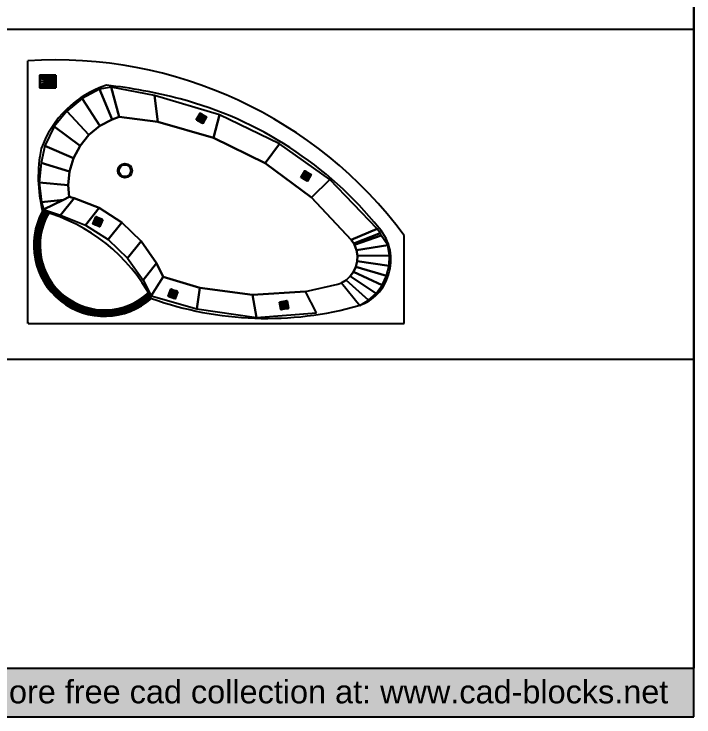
# Model space of a CAD drawing. Header units: millimetres. Extents: x 4994 to 37440, y 17304 to 30205.
# Drawn here: x 32041 to 37440, y 17304 to 22884 of the extents above; entities that cross this region are included whole.
import ezdxf

# ---------------------------------------------------------------- set-up
doc = ezdxf.new("R2010")
doc.units = ezdxf.units.MM
doc.layers.add('www.cad-blocks.net', color=7, linetype='Continuous')
doc.styles.get("Standard").update_dxf_attribs({"font": 'arial.ttf'})

# ---------------------------------------------------------------- blocks, each defined once
blk = doc.blocks.new('A$C04387E70')
for p, q in [((2.0938, 2.9889), (1.3929, 2.9889)), ((2.0938, 0.003), (2.0938, 2.9889)), ((2.0938, 0), (0.0066, 0)), ((2.0835, 0), (2.0938, 0))]:
    blk.add_line(p, q)
for radius in [0.0573, 0.0463]:
    blk.add_circle((0.8795, 0.7705), radius)
for centre, radius, start, end in [((3.4522, 0.2178), 3.4525, 126.6179, 183.6167), ((1.5837, 2.509), 0.3742, 71.0101, 131.6626), ((1.6121, 2.5199), 0.3554, 17.9666, 74.7676), ((3.2376, 0.4309), 3.0296, 128.9039, 165.1271), ((-0.644, 1.894), 2.6964, 340.2484, 15.8283), ((4.0209, 0.2228), 3.8401, 165.1271, 174.0083), ((1.4723, 0.6095), 0.563, 241.2601, 41.5313), ((2.5527, -0.2531), 1.4006, 118.0641, 164.7273), ((1.4725, 0.6092), 0.5527, 240.9952, 41.7647), ((1.4724, 0.6092), 0.5427, 240.767, 41.9925), ((1.4724, 0.6093), 0.5328, 240.537, 42.2945), ((1.473, 0.6093), 0.5224, 240.2431, 42.6167), ((1.4723, 0.6095), 0.513, 240.0275, 42.7638), ((0.9816, 0.8778), 0.8202, 198.0485, 250.235), ((0.9314, 1.1929), 1.1105, 258.1973, 284.0833)]:
    blk.add_arc(centre, radius, start, end)
for points, invisible_edges in [([(1.4715, 2.8586, 0.96), (1.3949, 2.8058, 0.96), (1.4693, 2.5951, 0.1)], 12), ([(1.4715, 2.8586, 0.96), (1.4693, 2.5951, 0.1), (1.5108, 2.6107, 0.1)], 1), ([(1.4715, 2.8586, 0.96), (1.5546, 2.6178, 0.1), (1.5523, 2.8717, 0.96)], 1), ([(1.5546, 2.6178, 0.1), (1.4715, 2.8586, 0.96), (1.5108, 2.6107, 0.1)], 1), ([(1.5546, 2.6178, 0.1), (1.6342, 2.8685, 0.96), (1.5523, 2.8717, 0.96)], 1), ([(1.6342, 2.8685, 0.96), (1.5546, 2.6178, 0.1), (1.5989, 2.616, 0.1)], 1), ([(1.6421, 2.6055, 0.1), (1.6342, 2.8685, 0.96), (1.5989, 2.616, 0.1)], 1), ([(1.7138, 2.8491, 0.96), (1.6342, 2.8685, 0.96), (1.6421, 2.6055, 0.1)], 2), ([(1.788, 2.8144, 0.96), (1.7138, 2.8491, 0.96), (1.6421, 2.6055, 0.1)], 12), ([(1.4295, 2.5671, 0.1), (1.3747, 2.797, 0.96), (1.3412, 2.7735, 0.96)], 1), ([(1.3949, 2.8058, 0.96), (1.3747, 2.797, 0.96), (1.4693, 2.5951, 0.1)], 2), ([(1.3747, 2.797, 0.96), (1.4295, 2.5671, 0.1), (1.4583, 2.5893, 0.1)], 1), ([(1.4693, 2.5951, 0.1), (1.3747, 2.797, 0.96), (1.4583, 2.5893, 0.1)], 1), ([(1.788, 2.8144, 0.96), (1.6421, 2.6055, 0.1), (1.6822, 2.5867, 0.1)], 1), ([(1.7178, 2.5604, 0.1), (1.788, 2.8144, 0.96), (1.6822, 2.5867, 0.1)], 1), ([(1.788, 2.8144, 0.96), (1.7178, 2.5604, 0.1), (1.8537, 2.7658, 0.96)], 1), ([(1.3412, 2.7735, 0.96), (0.9504, 2.3973, 0.96), (1.0936, 2.2529, 0.1)], 12), ([(1.3412, 2.7735, 0.96), (1.0936, 2.2529, 0.1), (1.4295, 2.5671, 0.1)], 1), ([(1.7178, 2.5604, 0.1), (1.9084, 2.7052, 0.96), (1.8537, 2.7658, 0.96)], 1), ([(1.9084, 2.7052, 0.96), (1.7178, 2.5604, 0.1), (1.7475, 2.5275, 0.1)], 1), ([(1.77, 2.4896, 0.1), (1.9084, 2.7052, 0.96), (1.7475, 2.5275, 0.1)], 1), ([(1.95, 2.6351, 0.96), (1.9084, 2.7052, 0.96), (1.77, 2.4896, 0.1)], 2), ([(0.8203, 1.8846, 0.1), (1.4295, 2.5671, 0.1), (1.0936, 2.2529, 0.1)], 1), ([(1.4295, 2.5671, 0.1), (1.4693, 2.5951, 0.1), (1.4583, 2.5893, 0.1)], 1), ([(1.4693, 2.5951, 0.1), (1.5546, 2.6178, 0.1), (1.5108, 2.6107, 0.1)], 1), ([(1.5546, 2.6178, 0.1), (1.6421, 2.6055, 0.1), (1.5989, 2.616, 0.1)], 1), ([(1.6421, 2.6055, 0.1), (1.7178, 2.5604, 0.1), (1.6822, 2.5867, 0.1)], 1), ([(1.7178, 2.5604, 0.1), (1.77, 2.4896, 0.1), (1.7475, 2.5275, 0.1)], 1), ([(1.77, 2.4896, 0.1), (1.8377, 2.2037, 0.1), (1.781, 2.4613, 0.1)], 1), ([(0.9504, 2.3973, 0.96), (0.6669, 1.9994, 0.96), (1.0936, 2.2529, 0.1)], 2), ([(2.0448, 1.8149, 0.96), (2.0086, 2.2911, 0.96), (1.8377, 2.2037, 0.1)], 12), ([(1.0936, 2.2529, 0.1), (0.6669, 1.9994, 0.96), (0.8203, 1.8846, 0.1)], 1), ([(0.9477, 2.1947, 0.4573), (0.896, 2.2245, 0.4573), (0.9035, 2.2375, 0.4614)], 12), ([(0.9552, 2.2077, 0.5133), (0.9035, 2.2375, 0.5133), (0.896, 2.2245, 0.5173)], 12), ([(0.909, 2.247, 0.4723), (0.9607, 2.2172, 0.4723), (0.9035, 2.2375, 0.4614)], 2), ([(0.909, 2.247, 0.5023), (0.9035, 2.2375, 0.5133), (0.9552, 2.2077, 0.5133)], 12), ([(0.9035, 2.2375, 0.4614), (0.9552, 2.2077, 0.4614), (0.9477, 2.1947, 0.4573)], 12), ([(0.9607, 2.2172, 0.4723), (0.9552, 2.2077, 0.4614), (0.9035, 2.2375, 0.4614)], 12), ([(0.911, 2.2505, 0.4873), (0.9607, 2.2172, 0.4723), (0.909, 2.247, 0.4723)], 1), ([(0.911, 2.2505, 0.4873), (0.909, 2.247, 0.5023), (0.9607, 2.2172, 0.5023)], 12), ([(0.9552, 2.2077, 0.5133), (0.9607, 2.2172, 0.5023), (0.909, 2.247, 0.5023)], 12), ([(0.911, 2.2505, 0.4873), (0.9627, 2.2207, 0.4873), (0.9607, 2.2172, 0.4723)], 12), ([(0.9607, 2.2172, 0.5023), (0.9627, 2.2207, 0.4873), (0.911, 2.2505, 0.4873)], 12), ([(0.9327, 2.1687, 0.4873), (0.881, 2.1986, 0.4873), (0.883, 2.202, 0.4723)], 12), ([(0.9347, 2.1722, 0.5023), (0.883, 2.202, 0.5023), (0.881, 2.1986, 0.4873)], 12), ([(0.881, 2.1986, 0.4873), (0.9327, 2.1687, 0.4873), (0.9347, 2.1722, 0.5023)], 12), ([(0.9402, 2.1817, 0.4614), (0.883, 2.202, 0.4723), (0.8885, 2.2115, 0.4614)], 1), ([(0.8885, 2.2115, 0.5133), (0.883, 2.202, 0.5023), (0.9347, 2.1722, 0.5023)], 12), ([(0.9347, 2.1722, 0.4723), (0.9327, 2.1687, 0.4873), (0.883, 2.202, 0.4723)], 2), ([(0.9402, 2.1817, 0.4614), (0.9347, 2.1722, 0.4723), (0.883, 2.202, 0.4723)], 12), ([(0.8885, 2.2115, 0.4614), (0.896, 2.2245, 0.4573), (0.9477, 2.1947, 0.4573)], 12), ([(0.8885, 2.2115, 0.5133), (0.9477, 2.1947, 0.5173), (0.896, 2.2245, 0.5173)], 1), ([(0.9477, 2.1947, 0.4573), (0.9402, 2.1817, 0.4614), (0.8885, 2.2115, 0.4614)], 12), ([(0.8885, 2.2115, 0.5133), (0.9402, 2.1817, 0.5133), (0.9477, 2.1947, 0.5173)], 12), ([(0.9347, 2.1722, 0.5023), (0.9402, 2.1817, 0.5133), (0.8885, 2.2115, 0.5133)], 12), ([(0.9477, 2.1947, 0.5173), (0.9552, 2.2077, 0.5133), (0.896, 2.2245, 0.5173)], 2), ([(0.9402, 2.1817, 0.4614), (0.9327, 2.1687, 0.4873), (0.9347, 2.1722, 0.4723)], 1), ([(0.9327, 2.1687, 0.4873), (0.9402, 2.1817, 0.5133), (0.9347, 2.1722, 0.5023)], 1), ([(0.9552, 2.2077, 0.4614), (0.9402, 2.1817, 0.4614), (0.9477, 2.1947, 0.4573)], 1), ([(0.9402, 2.1817, 0.5133), (0.9552, 2.2077, 0.5133), (0.9477, 2.1947, 0.5173)], 1), ([(0.9627, 2.2207, 0.4873), (0.9552, 2.2077, 0.4614), (0.9607, 2.2172, 0.4723)], 1), ([(0.9552, 2.2077, 0.5133), (0.9627, 2.2207, 0.4873), (0.9607, 2.2172, 0.5023)], 1), ([(1.8377, 2.2037, 0.1), (1.8104, 1.3667, 0.1), (1.8639, 1.7834, 0.1)], 1), ([(2.0448, 1.8149, 0.96), (1.8377, 2.2037, 0.1), (1.8639, 1.7834, 0.1)], 1), ([(1.9133, 2.0583, 0.4873), (1.9721, 2.0687, 0.4873), (1.9728, 2.0647, 0.4723)], 12), ([(1.9721, 2.0687, 0.4873), (1.9133, 2.0583, 0.4873), (1.914, 2.0543, 0.5023)], 12), ([(1.9721, 2.0687, 0.4873), (1.914, 2.0543, 0.5023), (1.9728, 2.0647, 0.5023)], 1), ([(1.9728, 2.0647, 0.4723), (1.914, 2.0543, 0.4723), (1.9133, 2.0583, 0.4873)], 12), ([(1.9159, 2.0435, 0.4614), (1.9133, 2.0583, 0.4873), (1.914, 2.0543, 0.4723)], 1), ([(1.9133, 2.0583, 0.4873), (1.9159, 2.0435, 0.5133), (1.914, 2.0543, 0.5023)], 1), ([(1.9159, 2.0435, 0.4614), (1.914, 2.0543, 0.4723), (1.9728, 2.0647, 0.4723)], 12), ([(1.9728, 2.0647, 0.5023), (1.914, 2.0543, 0.5023), (1.9747, 2.0539, 0.5133)], 2), ([(1.914, 2.0543, 0.5023), (1.9159, 2.0435, 0.5133), (1.9747, 2.0539, 0.5133)], 12), ([(1.9728, 2.0647, 0.4723), (1.9747, 2.0539, 0.4614), (1.9159, 2.0435, 0.4614)], 12), ([(1.9159, 2.0435, 0.4614), (1.9747, 2.0539, 0.4614), (1.9773, 2.0391, 0.4573)], 12), ([(1.9747, 2.0539, 0.5133), (1.9159, 2.0435, 0.5133), (1.9185, 2.0287, 0.5173)], 12), ([(1.9185, 2.0287, 0.4573), (1.9159, 2.0435, 0.4614), (1.9773, 2.0391, 0.4573)], 2), ([(1.9211, 2.014, 0.4614), (1.9159, 2.0435, 0.4614), (1.9185, 2.0287, 0.4573)], 1), ([(1.923, 2.0032, 0.4723), (1.9159, 2.0435, 0.4614), (1.9211, 2.014, 0.4614)], 3), ([(1.9159, 2.0435, 0.5133), (1.9211, 2.014, 0.5133), (1.9185, 2.0287, 0.5173)], 1), ([(1.9185, 2.0287, 0.5173), (1.9773, 2.0391, 0.5173), (1.9747, 2.0539, 0.5133)], 12), ([(1.9211, 2.014, 0.4614), (1.9185, 2.0287, 0.4573), (1.9773, 2.0391, 0.4573)], 12), ([(1.9799, 2.0243, 0.5133), (1.9773, 2.0391, 0.5173), (1.9185, 2.0287, 0.5173)], 12), ([(1.9185, 2.0287, 0.5173), (1.9211, 2.014, 0.5133), (1.9799, 2.0243, 0.5133)], 12), ([(1.9211, 2.014, 0.4614), (1.9773, 2.0391, 0.4573), (1.9799, 2.0243, 0.4614)], 1), ([(1.9211, 2.014, 0.4614), (1.9799, 2.0243, 0.4614), (1.9818, 2.0135, 0.4723)], 12), ([(1.9799, 2.0243, 0.5133), (1.9211, 2.014, 0.5133), (1.923, 2.0032, 0.5023)], 12), ([(1.9211, 2.014, 0.5133), (1.923, 2.0032, 0.4723), (1.9237, 1.9992, 0.4873)], 13), ([(1.9818, 2.0135, 0.4723), (1.923, 2.0032, 0.4723), (1.9211, 2.014, 0.4614)], 12), ([(1.9211, 2.014, 0.5133), (1.9237, 1.9992, 0.4873), (1.923, 2.0032, 0.5023)], 1), ([(1.9799, 2.0243, 0.5133), (1.923, 2.0032, 0.5023), (1.9818, 2.0135, 0.5023)], 1), ([(1.9237, 1.9992, 0.4873), (1.923, 2.0032, 0.4723), (1.9818, 2.0135, 0.4723)], 12), ([(1.9818, 2.0135, 0.5023), (1.923, 2.0032, 0.5023), (1.9825, 2.0096, 0.4873)], 2), ([(1.923, 2.0032, 0.5023), (1.9237, 1.9992, 0.4873), (1.9825, 2.0096, 0.4873)], 12), ([(1.9818, 2.0135, 0.4723), (1.9825, 2.0096, 0.4873), (1.9237, 1.9992, 0.4873)], 12), ([(0.6174, 1.4733, 0.1), (0.6669, 1.9994, 0.96), (0.4348, 1.5209, 0.96)], 1), ([(0.6669, 1.9994, 0.96), (0.6174, 1.4733, 0.1), (0.8203, 1.8846, 0.1)], 1), ([(0.4912, 1.031, 0.1), (0.8203, 1.8846, 0.1), (0.6174, 1.4733, 0.1)], 1), ([(2.0448, 1.8149, 0.96), (1.8104, 1.3667, 0.1), (1.9765, 1.3429, 0.96)], 1), ([(1.8104, 1.3667, 0.1), (2.0448, 1.8149, 0.96), (1.8639, 1.7834, 0.1)], 1), ([(0.2821, 1.0063, 0.96), (0.6174, 1.4733, 0.1), (0.4348, 1.5209, 0.96)], 1), ([(0.6174, 1.4733, 0.1), (0.2821, 1.0063, 0.96), (0.4912, 1.031, 0.1)], 1), ([(0.4458, 1.4062, 0.4614), (0.4975, 1.3764, 0.4614), (0.4383, 1.3932, 0.4573)], 2), ([(0.4383, 1.3932, 0.5173), (0.4975, 1.3764, 0.5133), (0.4458, 1.4062, 0.5133)], 1), ([(0.4513, 1.4157, 0.4723), (0.4975, 1.3764, 0.4614), (0.4458, 1.4062, 0.4614)], 1), ([(0.503, 1.3859, 0.5023), (0.4513, 1.4157, 0.5023), (0.4458, 1.4062, 0.5133)], 12), ([(0.4975, 1.3764, 0.5133), (0.503, 1.3859, 0.5023), (0.4458, 1.4062, 0.5133)], 2), ([(0.4513, 1.4157, 0.4723), (0.4533, 1.4192, 0.4873), (0.505, 1.3894, 0.4873)], 12), ([(0.505, 1.3894, 0.4873), (0.4533, 1.4192, 0.4873), (0.4513, 1.4157, 0.5023)], 12), ([(0.505, 1.3894, 0.4873), (0.503, 1.3859, 0.4723), (0.4513, 1.4157, 0.4723)], 12), ([(0.4513, 1.4157, 0.4723), (0.503, 1.3859, 0.4723), (0.4975, 1.3764, 0.4614)], 12), ([(0.4513, 1.4157, 0.5023), (0.503, 1.3859, 0.5023), (0.505, 1.3894, 0.4873)], 12), ([(0.477, 1.3409, 0.4723), (0.4233, 1.3673, 0.4873), (0.4253, 1.3707, 0.4723)], 1), ([(0.4233, 1.3673, 0.4873), (0.475, 1.3374, 0.4873), (0.4253, 1.3707, 0.5023)], 2), ([(0.477, 1.3409, 0.4723), (0.475, 1.3374, 0.4873), (0.4233, 1.3673, 0.4873)], 12), ([(0.477, 1.3409, 0.4723), (0.4253, 1.3707, 0.4723), (0.4308, 1.3802, 0.4614)], 12), ([(0.4825, 1.3504, 0.5133), (0.4308, 1.3802, 0.5133), (0.4253, 1.3707, 0.5023)], 12), ([(0.475, 1.3374, 0.4873), (0.477, 1.3409, 0.5023), (0.4253, 1.3707, 0.5023)], 12), ([(0.4253, 1.3707, 0.5023), (0.477, 1.3409, 0.5023), (0.4825, 1.3504, 0.5133)], 12), ([(0.4308, 1.3802, 0.4614), (0.4383, 1.3932, 0.4573), (0.49, 1.3634, 0.4573)], 12), ([(0.4383, 1.3932, 0.5173), (0.4308, 1.3802, 0.5133), (0.4825, 1.3504, 0.5133)], 12), ([(0.49, 1.3634, 0.4573), (0.4825, 1.3504, 0.4614), (0.4308, 1.3802, 0.4614)], 12), ([(0.4308, 1.3802, 0.4614), (0.4825, 1.3504, 0.4614), (0.477, 1.3409, 0.4723)], 12), ([(0.4975, 1.3764, 0.4614), (0.49, 1.3634, 0.4573), (0.4383, 1.3932, 0.4573)], 12), ([(0.4383, 1.3932, 0.5173), (0.49, 1.3634, 0.5173), (0.4975, 1.3764, 0.5133)], 12), ([(0.4825, 1.3504, 0.5133), (0.49, 1.3634, 0.5173), (0.4383, 1.3932, 0.5173)], 12), ([(0.477, 1.3409, 0.4723), (0.477, 1.3409, 0.5023), (0.475, 1.3374, 0.4873)], 1), ([(0.49, 1.3634, 0.4573), (0.477, 1.3409, 0.4723), (0.4825, 1.3504, 0.4614)], 1), ([(0.477, 1.3409, 0.5023), (0.49, 1.3634, 0.5173), (0.4825, 1.3504, 0.5133)], 1), ([(0.503, 1.3859, 0.4723), (0.49, 1.3634, 0.4573), (0.4975, 1.3764, 0.4614)], 1), ([(0.49, 1.3634, 0.5173), (0.503, 1.3859, 0.5023), (0.4975, 1.3764, 0.5133)], 1), ([(0.503, 1.3859, 0.5023), (0.503, 1.3859, 0.4723), (0.505, 1.3894, 0.4873)], 1), ([(1.8104, 1.3667, 0.1), (1.6142, 1.0215, 0.1), (1.7227, 1.0745, 0.1)], 1), ([(1.8722, 0.9795, 0.96), (1.8104, 1.3667, 0.1), (1.7227, 1.0745, 0.1)], 1), ([(1.8104, 1.3667, 0.1), (1.8722, 0.9795, 0.96), (1.9765, 1.3429, 0.96)], 1), ([(1.8207, 1.1382, 0.4723), (1.8347, 1.1767, 0.4614), (1.8245, 1.1485, 0.4614)], 3), ([(1.8245, 1.1485, 0.4614), (1.8347, 1.1767, 0.4614), (1.8296, 1.1626, 0.4573)], 1), ([(1.8347, 1.1767, 0.5133), (1.8245, 1.1485, 0.5133), (1.8296, 1.1626, 0.5173)], 1), ([(1.8296, 1.1626, 0.4573), (1.8347, 1.1767, 0.4614), (1.8908, 1.1562, 0.4614)], 12), ([(1.8908, 1.1562, 0.5133), (1.8347, 1.1767, 0.5133), (1.8296, 1.1626, 0.5173)], 12), ([(1.8347, 1.1767, 0.4614), (1.8399, 1.1908, 0.4873), (1.8385, 1.187, 0.4723)], 1), ([(1.8399, 1.1908, 0.4873), (1.8347, 1.1767, 0.5133), (1.8385, 1.187, 0.5023)], 1), ([(1.8908, 1.1562, 0.4614), (1.8347, 1.1767, 0.4614), (1.8385, 1.187, 0.4723)], 12), ([(1.8385, 1.187, 0.5023), (1.8347, 1.1767, 0.5133), (1.8908, 1.1562, 0.5133)], 12), ([(1.8385, 1.187, 0.4723), (1.8399, 1.1908, 0.4873), (1.896, 1.1703, 0.4873)], 12), ([(1.896, 1.1703, 0.4873), (1.8399, 1.1908, 0.4873), (1.8385, 1.187, 0.5023)], 12), ([(1.896, 1.1703, 0.4873), (1.8946, 1.1666, 0.4723), (1.8385, 1.187, 0.4723)], 12), ([(1.8385, 1.187, 0.4723), (1.8946, 1.1666, 0.4723), (1.8908, 1.1562, 0.4614)], 12), ([(1.896, 1.1703, 0.4873), (1.8385, 1.187, 0.5023), (1.8946, 1.1666, 0.5023)], 1), ([(1.8946, 1.1666, 0.5023), (1.8385, 1.187, 0.5023), (1.8908, 1.1562, 0.5133)], 2), ([(1.8245, 1.1485, 0.5133), (1.8207, 1.1382, 0.4723), (1.8193, 1.1344, 0.4873)], 13), ([(1.8245, 1.1485, 0.5133), (1.8193, 1.1344, 0.4873), (1.8207, 1.1382, 0.5023)], 1), ([(1.8754, 1.114, 0.4873), (1.8193, 1.1344, 0.4873), (1.8207, 1.1382, 0.4723)], 12), ([(1.8207, 1.1382, 0.5023), (1.8193, 1.1344, 0.4873), (1.8754, 1.114, 0.4873)], 12), ([(1.8207, 1.1382, 0.4723), (1.8245, 1.1485, 0.4614), (1.8806, 1.1281, 0.4614)], 12), ([(1.8245, 1.1485, 0.5133), (1.8207, 1.1382, 0.5023), (1.8768, 1.1177, 0.5023)], 12), ([(1.8207, 1.1382, 0.4723), (1.8768, 1.1177, 0.4723), (1.8754, 1.114, 0.4873)], 12), ([(1.8806, 1.1281, 0.4614), (1.8768, 1.1177, 0.4723), (1.8207, 1.1382, 0.4723)], 12), ([(1.8768, 1.1177, 0.5023), (1.8207, 1.1382, 0.5023), (1.8754, 1.114, 0.4873)], 2), ([(1.8245, 1.1485, 0.4614), (1.8296, 1.1626, 0.4573), (1.8857, 1.1422, 0.4573)], 12), ([(1.8296, 1.1626, 0.5173), (1.8245, 1.1485, 0.5133), (1.8806, 1.1281, 0.5133)], 12), ([(1.8245, 1.1485, 0.4614), (1.8857, 1.1422, 0.4573), (1.8806, 1.1281, 0.4614)], 1), ([(1.8245, 1.1485, 0.5133), (1.8768, 1.1177, 0.5023), (1.8806, 1.1281, 0.5133)], 1), ([(1.8857, 1.1422, 0.4573), (1.8296, 1.1626, 0.4573), (1.8908, 1.1562, 0.4614)], 2), ([(1.8806, 1.1281, 0.5133), (1.8857, 1.1422, 0.5173), (1.8296, 1.1626, 0.5173)], 12), ([(1.8296, 1.1626, 0.5173), (1.8857, 1.1422, 0.5173), (1.8908, 1.1562, 0.5133)], 12), ([(1.6142, 1.0215, 0.1), (1.8722, 0.9795, 0.96), (1.7227, 1.0745, 0.1)], 3), ([(1.8722, 0.9795, 0.96), (1.8722, 0.9795, 0.96), (1.7227, 1.0745, 0.1)], 12), ([(0.2821, 1.0063, 0.96), (0.2175, 0.6611, 0.96), (0.4522, 0.7261, 0.1)], 12), ([(0.2821, 1.0063, 0.96), (0.4522, 0.7261, 0.1), (0.4912, 1.031, 0.1)], 1), ([(0.4725, 0.6683, 0.1), (0.4912, 1.031, 0.1), (0.4522, 0.7261, 0.1)], 1), ([(1.6142, 1.0215, 0.1), (0.5952, 0.4844, 0.1), (1.4388, 0.8995, 0.1)], 3), ([(1.75, 0.9142, 0.9146), (1.6142, 1.0215, 0.1), (1.4388, 0.8995, 0.1)], 12), ([(1.6142, 1.0215, 0.1), (1.75, 0.9142, 0.9146), (1.8722, 0.9795, 0.96)], 12), ([(1.4388, 0.8995, 0.1), (0.8852, 0.3302, 0.1), (1.2905, 0.7456, 0.1)], 3), ([(1.4388, 0.8995, 0.1), (1.2905, 0.7456, 0.1), (1.4264, 0.6383, 0.9146)], 12), ([(1.4264, 0.6383, 0.9146), (1.5746, 0.7922, 0.9146), (1.4388, 0.8995, 0.1)], 12), ([(1.4388, 0.8995, 0.1), (1.5746, 0.7922, 0.9146), (1.75, 0.9142, 0.9146)], 12), ([(0.4522, 0.7261, 0.1), (0.2175, 0.6611, 0.96), (0.4725, 0.6683, 0.1)], 2), ([(1.2905, 0.7456, 0.1), (0.8852, 0.3302, 0.1), (0.9954, 0.3198, 0.1)], 13), ([(1.2905, 0.7456, 0.1), (0.9954, 0.3198, 0.1), (1.1751, 0.5658, 0.1)], 3), ([(1.4264, 0.6383, 0.9146), (1.2905, 0.7456, 0.1), (1.1751, 0.5658, 0.1)], 12), ([(0.4725, 0.6683, 0.1), (0.2175, 0.6611, 0.96), (0.2329, 0.5697, 0.96)], 1), ([(0.2329, 0.5697, 0.96), (0.5247, 0.5703, 0.1), (0.4725, 0.6683, 0.1)], 1), ([(0.5952, 0.4844, 0.1), (0.4725, 0.6683, 0.1), (0.5247, 0.5703, 0.1)], 1), ([(1.311, 0.4585, 0.9146), (1.4264, 0.6383, 0.9146), (1.1751, 0.5658, 0.1)], 2), ([(0.5247, 0.5703, 0.1), (0.2329, 0.5697, 0.96), (0.307, 0.4306, 0.96)], 1), ([(0.4069, 0.3089, 0.96), (0.5247, 0.5703, 0.1), (0.307, 0.4306, 0.96)], 1), ([(0.5247, 0.5703, 0.1), (0.4069, 0.3089, 0.96), (0.5952, 0.4844, 0.1)], 1), ([(1.1751, 0.5658, 0.1), (0.9954, 0.3198, 0.1), (1.0971, 0.3669, 0.1)], 3), ([(1.2329, 0.2596, 0.9146), (1.1751, 0.5658, 0.1), (1.0971, 0.3669, 0.1)], 1), ([(1.2329, 0.2596, 0.9146), (1.311, 0.4585, 0.9146), (1.1751, 0.5658, 0.1)], 12), ([(1.2513, 0.5525, 0.4614), (1.2625, 0.5803, 0.4614), (1.2569, 0.5664, 0.4573)], 1), ([(1.2625, 0.5803, 0.5133), (1.2513, 0.5525, 0.5133), (1.2569, 0.5664, 0.5173)], 1), ([(1.2513, 0.5525, 0.4614), (1.2569, 0.5664, 0.4573), (1.3123, 0.5441, 0.4573)], 12), ([(1.2569, 0.5664, 0.5173), (1.2513, 0.5525, 0.5133), (1.3123, 0.5441, 0.5173)], 2), ([(1.2569, 0.5664, 0.4573), (1.2625, 0.5803, 0.4614), (1.3179, 0.558, 0.4614)], 12), ([(1.2625, 0.5803, 0.5133), (1.2569, 0.5664, 0.5173), (1.3123, 0.5441, 0.5173)], 12), ([(1.3179, 0.558, 0.4614), (1.3123, 0.5441, 0.4573), (1.2569, 0.5664, 0.4573)], 12), ([(1.2625, 0.5803, 0.4614), (1.2681, 0.5943, 0.4873), (1.2666, 0.5905, 0.4723)], 1), ([(1.2681, 0.5943, 0.4873), (1.2625, 0.5803, 0.5133), (1.2666, 0.5905, 0.5023)], 1), ([(1.3179, 0.558, 0.4614), (1.2625, 0.5803, 0.4614), (1.2666, 0.5905, 0.4723)], 12), ([(1.322, 0.5682, 0.5023), (1.2666, 0.5905, 0.5023), (1.2625, 0.5803, 0.5133)], 12), ([(1.2625, 0.5803, 0.5133), (1.3123, 0.5441, 0.5173), (1.3179, 0.558, 0.5133)], 1), ([(1.2625, 0.5803, 0.5133), (1.3179, 0.558, 0.5133), (1.322, 0.5682, 0.5023)], 12), ([(1.2666, 0.5905, 0.4723), (1.2681, 0.5943, 0.4873), (1.3235, 0.5719, 0.4873)], 12), ([(1.3235, 0.5719, 0.4873), (1.2681, 0.5943, 0.4873), (1.2666, 0.5905, 0.5023)], 12), ([(1.322, 0.5682, 0.4723), (1.2666, 0.5905, 0.4723), (1.3235, 0.5719, 0.4873)], 2), ([(1.3179, 0.558, 0.4614), (1.2666, 0.5905, 0.4723), (1.322, 0.5682, 0.4723)], 1), ([(1.2666, 0.5905, 0.5023), (1.322, 0.5682, 0.5023), (1.3235, 0.5719, 0.4873)], 12), ([(1.2457, 0.5386, 0.4873), (1.2513, 0.5525, 0.4614), (1.2472, 0.5424, 0.4723)], 1), ([(1.2513, 0.5525, 0.5133), (1.2457, 0.5386, 0.4873), (1.2472, 0.5424, 0.5023)], 1), ([(1.301, 0.5163, 0.4873), (1.2457, 0.5386, 0.4873), (1.2472, 0.5424, 0.4723)], 12), ([(1.3025, 0.52, 0.5023), (1.2472, 0.5424, 0.5023), (1.2457, 0.5386, 0.4873)], 12), ([(1.2457, 0.5386, 0.4873), (1.301, 0.5163, 0.4873), (1.3025, 0.52, 0.5023)], 12), ([(1.2472, 0.5424, 0.4723), (1.2513, 0.5525, 0.4614), (1.3066, 0.5302, 0.4614)], 12), ([(1.2513, 0.5525, 0.5133), (1.2472, 0.5424, 0.5023), (1.3025, 0.52, 0.5023)], 12), ([(1.301, 0.5163, 0.4873), (1.2472, 0.5424, 0.4723), (1.3025, 0.52, 0.4723)], 1), ([(1.3025, 0.52, 0.4723), (1.2472, 0.5424, 0.4723), (1.3066, 0.5302, 0.4614)], 2), ([(1.3123, 0.5441, 0.4573), (1.3066, 0.5302, 0.4614), (1.2513, 0.5525, 0.4614)], 12), ([(1.2513, 0.5525, 0.5133), (1.3066, 0.5302, 0.5133), (1.3123, 0.5441, 0.5173)], 12), ([(1.3025, 0.52, 0.5023), (1.3066, 0.5302, 0.5133), (1.2513, 0.5525, 0.5133)], 12), ([(0.4069, 0.3089, 0.96), (0.6811, 0.4141, 0.1), (0.5952, 0.4844, 0.1)], 1), ([(0.779, 0.362, 0.1), (0.5952, 0.4844, 0.1), (0.6811, 0.4141, 0.1)], 1), ([(0.8852, 0.3302, 0.1), (0.5952, 0.4844, 0.1), (0.779, 0.362, 0.1)], 3), ([(0.4069, 0.3089, 0.96), (0.5287, 0.2092, 0.96), (0.6811, 0.4141, 0.1)], 12), ([(0.5287, 0.2092, 0.96), (0.6815, 0.1354, 0.96), (0.6811, 0.4141, 0.1)], 2), ([(0.6811, 0.4141, 0.1), (0.6815, 0.1354, 0.96), (0.779, 0.362, 0.1)], 1), ([(0.6815, 0.1354, 0.96), (0.8852, 0.3302, 0.1), (0.779, 0.362, 0.1)], 1), ([(1.0971, 0.3669, 0.1), (0.9954, 0.3198, 0.1), (1.0867, 0.3277, 0.1)], 1), ([(1.0971, 0.3669, 0.1), (1.0867, 0.3277, 0.1), (1.1104, 0.2832, 0.2723)], 12), ([(1.2329, 0.2596, 0.9146), (1.0971, 0.3669, 0.1), (1.1104, 0.2832, 0.2723)], 14), ([(0.8852, 0.3302, 0.1), (0.6815, 0.1354, 0.96), (0.8182, 0.1059, 0.96)], 1), ([(0.9744, 0.0902, 0.96), (0.8852, 0.3302, 0.1), (0.8182, 0.1059, 0.96)], 1), ([(0.8852, 0.3302, 0.1), (0.9744, 0.0902, 0.96), (0.9954, 0.3198, 0.1)], 1), ([(0.9744, 0.0902, 0.96), (1.0867, 0.3277, 0.1), (0.9954, 0.3198, 0.1)], 1), ([(0.9744, 0.0902, 0.96), (1.1304, 0.1079, 0.96), (1.0867, 0.3277, 0.1)], 14), ([(1.0867, 0.3277, 0.1), (1.1304, 0.1079, 0.96), (1.1104, 0.2832, 0.2723)], 1), ([(1.1304, 0.1079, 0.96), (1.1884, 0.1232, 0.9146), (1.1104, 0.2832, 0.2723)], 1), ([(1.1104, 0.2832, 0.2723), (1.1884, 0.1232, 0.9146), (1.2329, 0.2596, 0.9146)], 12), ([(0.1281, 0.2231, 0.7609), (0.1281, 0.0937, 0.7609), (0.1215, 0.0937, 0.7859)], 12), ([(0.1281, 0.2231, 0.7609), (0.1215, 0.0937, 0.7859), (0.1215, 0.2231, 0.7859)], 1), ([(0.1215, 0.0937, 0.7859), (0.1281, 0.0937, 0.8109), (0.1281, 0.2231, 0.8109)], 12), ([(0.1215, 0.2231, 0.7859), (0.1215, 0.0937, 0.7859), (0.1281, 0.2231, 0.8109)], 2), ([(0.1281, 0.2231, 0.7609), (0.1465, 0.2231, 0.7426), (0.1465, 0.0937, 0.7426)], 12), ([(0.1465, 0.0937, 0.7426), (0.1281, 0.0937, 0.7609), (0.1281, 0.2231, 0.7609)], 12), ([(0.1465, 0.2231, 0.8292), (0.1281, 0.2231, 0.8109), (0.1281, 0.0937, 0.8109)], 12), ([(0.1281, 0.0937, 0.8109), (0.1465, 0.0937, 0.8292), (0.1465, 0.2231, 0.8292)], 12), ([(0.1465, 0.0937, 0.7426), (0.1465, 0.2231, 0.7426), (0.1715, 0.2231, 0.7359)], 12), ([(0.1715, 0.2231, 0.7359), (0.1715, 0.0937, 0.7359), (0.1465, 0.0937, 0.7426)], 12), ([(0.1465, 0.2231, 0.8292), (0.1465, 0.0937, 0.8292), (0.1715, 0.0937, 0.8359)], 12), ([(0.1715, 0.0937, 0.8359), (0.1715, 0.2231, 0.8359), (0.1465, 0.2231, 0.8292)], 12), ([(0.1965, 0.0937, 0.7426), (0.1715, 0.0937, 0.7359), (0.1715, 0.2231, 0.7359)], 12), ([(0.1965, 0.2231, 0.7426), (0.1965, 0.0937, 0.7426), (0.1715, 0.2231, 0.7359)], 2), ([(0.1715, 0.0937, 0.8359), (0.1965, 0.0937, 0.8292), (0.1965, 0.2231, 0.8292)], 12), ([(0.1715, 0.0937, 0.8359), (0.1965, 0.2231, 0.8292), (0.1715, 0.2231, 0.8359)], 1), ([(0.2148, 0.2231, 0.7609), (0.2148, 0.0937, 0.7609), (0.1965, 0.0937, 0.7426)], 12), ([(0.2148, 0.2231, 0.7609), (0.1965, 0.0937, 0.7426), (0.1965, 0.2231, 0.7426)], 1), ([(0.2148, 0.0937, 0.8109), (0.2148, 0.2231, 0.8109), (0.1965, 0.2231, 0.8292)], 12), ([(0.1965, 0.0937, 0.8292), (0.2148, 0.0937, 0.8109), (0.1965, 0.2231, 0.8292)], 2), ([(0.2215, 0.2231, 0.7859), (0.2215, 0.0937, 0.7859), (0.2148, 0.0937, 0.7609)], 12), ([(0.2148, 0.0937, 0.7609), (0.2148, 0.2231, 0.7609), (0.2215, 0.2231, 0.7859)], 12), ([(0.2215, 0.2231, 0.7859), (0.2148, 0.2231, 0.8109), (0.2148, 0.0937, 0.8109)], 12), ([(0.2148, 0.0937, 0.8109), (0.2215, 0.0937, 0.7859), (0.2215, 0.2231, 0.7859)], 12), ([(1.1884, 0.1232, 0.9146), (1.1304, 0.1079, 0.96), (1.1884, 0.1232, 0.9146)], 1)]:
    blk.add_3dface(points, dxfattribs=dict(invisible_edges=invisible_edges))
for points in [[(0.9035, 2.2375, 0.4614), (0.896, 2.2245, 0.4573), (0.9477, 2.1947, 0.4873)], [(0.896, 2.2245, 0.5173), (0.9035, 2.2375, 0.5133), (0.9477, 2.1947, 0.4873)], [(0.909, 2.247, 0.4723), (0.9035, 2.2375, 0.4614), (0.9477, 2.1947, 0.4873)], [(0.9035, 2.2375, 0.5133), (0.909, 2.247, 0.5023), (0.9477, 2.1947, 0.4873)], [(0.911, 2.2505, 0.4873), (0.909, 2.247, 0.4723), (0.9477, 2.1947, 0.4873)], [(0.909, 2.247, 0.5023), (0.911, 2.2505, 0.4873), (0.9477, 2.1947, 0.4873)], [(0.883, 2.202, 0.4723), (0.881, 2.1986, 0.4873), (0.9477, 2.1947, 0.4873)], [(0.881, 2.1986, 0.4873), (0.883, 2.202, 0.5023), (0.9477, 2.1947, 0.4873)], [(0.8885, 2.2115, 0.4614), (0.883, 2.202, 0.4723), (0.9477, 2.1947, 0.4873)], [(0.883, 2.202, 0.5023), (0.8885, 2.2115, 0.5133), (0.9477, 2.1947, 0.4873)], [(0.896, 2.2245, 0.4573), (0.8885, 2.2115, 0.4614), (0.9477, 2.1947, 0.4873)], [(0.8885, 2.2115, 0.5133), (0.896, 2.2245, 0.5173), (0.9477, 2.1947, 0.4873)], [(1.9728, 2.0647, 0.4723), (1.9721, 2.0687, 0.4873), (1.9185, 2.0287, 0.4873)], [(1.9721, 2.0687, 0.4873), (1.9728, 2.0647, 0.5023), (1.9185, 2.0287, 0.4873)], [(1.9747, 2.0539, 0.4614), (1.9728, 2.0647, 0.4723), (1.9185, 2.0287, 0.4873)], [(1.9728, 2.0647, 0.5023), (1.9747, 2.0539, 0.5133), (1.9185, 2.0287, 0.4873)], [(1.9773, 2.0391, 0.4573), (1.9747, 2.0539, 0.4614), (1.9185, 2.0287, 0.4873)], [(1.9747, 2.0539, 0.5133), (1.9773, 2.0391, 0.5173), (1.9185, 2.0287, 0.4873)], [(1.9799, 2.0243, 0.4614), (1.9773, 2.0391, 0.4573), (1.9185, 2.0287, 0.4873)], [(1.9773, 2.0391, 0.5173), (1.9799, 2.0243, 0.5133), (1.9185, 2.0287, 0.4873)], [(1.9825, 2.0096, 0.4873), (1.9818, 2.0135, 0.4723), (1.9185, 2.0287, 0.4873)], [(1.9818, 2.0135, 0.4723), (1.9799, 2.0243, 0.4614), (1.9185, 2.0287, 0.4873)], [(1.9818, 2.0135, 0.5023), (1.9825, 2.0096, 0.4873), (1.9185, 2.0287, 0.4873)], [(1.9799, 2.0243, 0.5133), (1.9818, 2.0135, 0.5023), (1.9185, 2.0287, 0.4873)], [(0.4458, 1.4062, 0.4614), (0.4383, 1.3932, 0.4573), (0.49, 1.3634, 0.4873)], [(0.4383, 1.3932, 0.5173), (0.4458, 1.4062, 0.5133), (0.49, 1.3634, 0.4873)], [(0.4513, 1.4157, 0.4723), (0.4458, 1.4062, 0.4614), (0.49, 1.3634, 0.4873)], [(0.4458, 1.4062, 0.5133), (0.4513, 1.4157, 0.5023), (0.49, 1.3634, 0.4873)], [(0.4533, 1.4192, 0.4873), (0.4513, 1.4157, 0.4723), (0.49, 1.3634, 0.4873)], [(0.4513, 1.4157, 0.5023), (0.4533, 1.4192, 0.4873), (0.49, 1.3634, 0.4873)], [(0.4253, 1.3707, 0.4723), (0.4233, 1.3673, 0.4873), (0.49, 1.3634, 0.4873)], [(0.4233, 1.3673, 0.4873), (0.4253, 1.3707, 0.5023), (0.49, 1.3634, 0.4873)], [(0.4308, 1.3802, 0.4614), (0.4253, 1.3707, 0.4723), (0.49, 1.3634, 0.4873)], [(0.4253, 1.3707, 0.5023), (0.4308, 1.3802, 0.5133), (0.49, 1.3634, 0.4873)], [(0.4383, 1.3932, 0.4573), (0.4308, 1.3802, 0.4614), (0.49, 1.3634, 0.4873)], [(0.4308, 1.3802, 0.5133), (0.4383, 1.3932, 0.5173), (0.49, 1.3634, 0.4873)], [(1.8946, 1.1666, 0.4723), (1.896, 1.1703, 0.4873), (1.8296, 1.1626, 0.4873)], [(1.896, 1.1703, 0.4873), (1.8946, 1.1666, 0.5023), (1.8296, 1.1626, 0.4873)], [(1.8908, 1.1562, 0.4614), (1.8946, 1.1666, 0.4723), (1.8296, 1.1626, 0.4873)], [(1.8946, 1.1666, 0.5023), (1.8908, 1.1562, 0.5133), (1.8296, 1.1626, 0.4873)], [(1.8754, 1.114, 0.4873), (1.8768, 1.1177, 0.4723), (1.8296, 1.1626, 0.4873)], [(1.8768, 1.1177, 0.4723), (1.8806, 1.1281, 0.4614), (1.8296, 1.1626, 0.4873)], [(1.8806, 1.1281, 0.4614), (1.8857, 1.1422, 0.4573), (1.8296, 1.1626, 0.4873)], [(1.8857, 1.1422, 0.4573), (1.8908, 1.1562, 0.4614), (1.8296, 1.1626, 0.4873)], [(1.8768, 1.1177, 0.5023), (1.8754, 1.114, 0.4873), (1.8296, 1.1626, 0.4873)], [(1.8908, 1.1562, 0.5133), (1.8857, 1.1422, 0.5173), (1.8296, 1.1626, 0.4873)], [(1.8857, 1.1422, 0.5173), (1.8806, 1.1281, 0.5133), (1.8296, 1.1626, 0.4873)], [(1.8806, 1.1281, 0.5133), (1.8768, 1.1177, 0.5023), (1.8296, 1.1626, 0.4873)], [(1.322, 0.5682, 0.4723), (1.3235, 0.5719, 0.4873), (1.2569, 0.5664, 0.4873)], [(1.3235, 0.5719, 0.4873), (1.322, 0.5682, 0.5023), (1.2569, 0.5664, 0.4873)], [(1.3179, 0.558, 0.4614), (1.322, 0.5682, 0.4723), (1.2569, 0.5664, 0.4873)], [(1.322, 0.5682, 0.5023), (1.3179, 0.558, 0.5133), (1.2569, 0.5664, 0.4873)], [(1.301, 0.5163, 0.4873), (1.3025, 0.52, 0.4723), (1.2569, 0.5664, 0.4873)], [(1.3025, 0.52, 0.4723), (1.3066, 0.5302, 0.4614), (1.2569, 0.5664, 0.4873)], [(1.3066, 0.5302, 0.4614), (1.3123, 0.5441, 0.4573), (1.2569, 0.5664, 0.4873)], [(1.3123, 0.5441, 0.4573), (1.3179, 0.558, 0.4614), (1.2569, 0.5664, 0.4873)], [(1.3025, 0.52, 0.5023), (1.301, 0.5163, 0.4873), (1.2569, 0.5664, 0.4873)], [(1.3179, 0.558, 0.5133), (1.3123, 0.5441, 0.5173), (1.2569, 0.5664, 0.4873)], [(1.3123, 0.5441, 0.5173), (1.3066, 0.5302, 0.5133), (1.2569, 0.5664, 0.4873)], [(1.3066, 0.5302, 0.5133), (1.3025, 0.52, 0.5023), (1.2569, 0.5664, 0.4873)], [(0.1215, 0.0937, 0.7859), (0.1281, 0.0937, 0.7609), (0.1715, 0.2231, 0.7859)], [(0.1281, 0.0937, 0.8109), (0.1215, 0.0937, 0.7859), (0.1715, 0.2231, 0.7859)], [(0.1281, 0.0937, 0.7609), (0.1465, 0.0937, 0.7426), (0.1715, 0.2231, 0.7859)], [(0.1465, 0.0937, 0.8292), (0.1281, 0.0937, 0.8109), (0.1715, 0.2231, 0.7859)], [(0.1465, 0.0937, 0.7426), (0.1715, 0.0937, 0.7359), (0.1715, 0.2231, 0.7859)], [(0.1715, 0.0937, 0.8359), (0.1465, 0.0937, 0.8292), (0.1715, 0.2231, 0.7859)], [(0.2148, 0.0937, 0.7609), (0.2215, 0.0937, 0.7859), (0.1715, 0.2231, 0.7859)], [(0.1965, 0.0937, 0.7426), (0.2148, 0.0937, 0.7609), (0.1715, 0.2231, 0.7859)], [(0.1715, 0.0937, 0.7359), (0.1965, 0.0937, 0.7426), (0.1715, 0.2231, 0.7859)], [(0.1965, 0.0937, 0.8292), (0.1715, 0.0937, 0.8359), (0.1715, 0.2231, 0.7859)], [(0.2148, 0.0937, 0.8109), (0.1965, 0.0937, 0.8292), (0.1715, 0.2231, 0.7859)], [(0.2215, 0.0937, 0.7859), (0.2148, 0.0937, 0.8109), (0.1715, 0.2231, 0.7859)]]:
    blk.add_3dface(points)
blk = doc.blocks.new('FORMAT')
at = {"layer": 'www.cad-blocks.net', "true_color": 0x546d8e}
h = blk.add_hatch(color=155, dxfattribs=at)
h.set_gradient(color1=(68, 68, 68), color2=(84, 109, 142), tint=1)
h.paths.add_polyline_path([(7231.1, 17691.3), (7231.1, 17303.6), (37440.3, 17303.6), (37440.3, 17691.3)])
at = {"layer": 'www.cad-blocks.net', "color": 155, "true_color": 0x546d8e}
for p, q in [((37440.3, 17303.6), (37440.3, 30204.8)), ((37440.3, 29576.1), (37440.3, 17691.3)), ((7231.1, 22763), (37440.3, 22763)), ((7231.1, 20144.1), (37440.3, 20144.1)), ((7231.1, 17691.3), (37440.3, 17691.3)), ((7231.1, 17691.3), (37440.3, 17691.3)), ((7231.1, 17691.3), (37440.3, 17691.3)), ((7231.1, 17691.3), (37440.3, 17691.3)), ((7231.1, 17303.6), (37440.3, 17303.6))]:
    blk.add_line(p, q, dxfattribs=at)

msp = doc.modelspace()

# ---------------------------------------------------------------- block references
at = {"color": 7, "xscale": 1000, "yscale": 1000, "zscale": 1000, "rotation": 270}
msp.add_blockref('A$C04387E70', (32150.8, 22520), dxfattribs=at)
at = {"layer": 'www.cad-blocks.net'}
msp.add_blockref('FORMAT', (0, 0), dxfattribs=at)

# ---------------------------------------------------------------- texts
at = {"layer": 'www.cad-blocks.net', "insert": (30612.7, 17595.7), "char_height": 184.275, "attachment_point": 1}
msp.add_mtext_dynamic_manual_height_columns('{\\C255;\\c16777215;download more free cad collection at: www.cad-blocks.net}', width=45138.163, gutter_width=12.5, heights=[0], dxfattribs=at)

doc.saveas('drawing.dxf')
